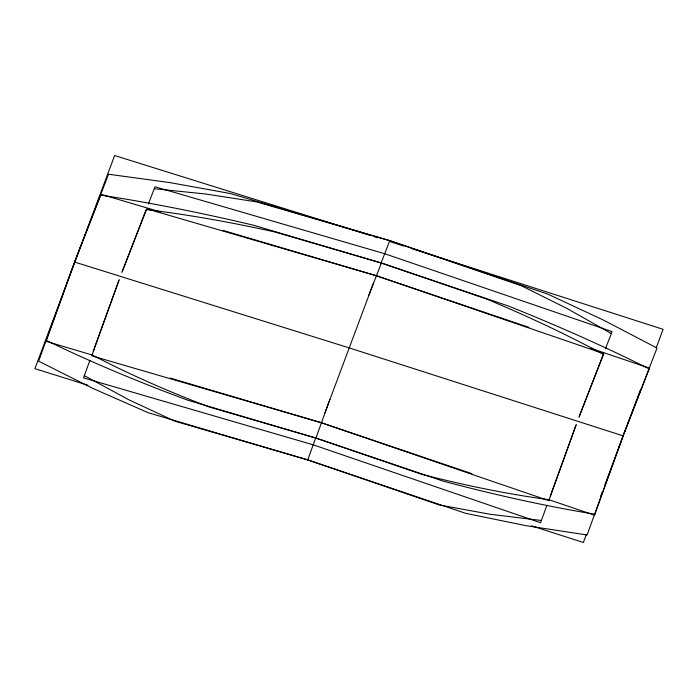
<?xml version="1.0" encoding="UTF-8"?>
<svg xmlns="http://www.w3.org/2000/svg" width="698" height="698" viewBox="0 0 698 698"><rect width="100%" height="100%" fill="white"/><g stroke="black" fill="none" stroke-linecap="round" stroke-linejoin="round"><path stroke-width="1.05" d="M119.236 279.558L91.778 355.84L321.446 422.779L471.9 473.672M92.11 354.907C129.924 374.739 169.16 391.735 209.051 406.934L315.932 438.082L329.866 399.387M576.295 424.393L548.829 500.675L321.446 422.779L170.199 378.054M89.902 360.316L83.524 377.888L313.201 444.827L540.584 522.723L546.962 505.151M93.192 351.26L118.843 280.596M84.345 375.646L128.851 399.788L174.788 421.156L307.731 459.903L315.889 437.428M550.251 496.104L575.902 425.431M324.928 412.867L373.526 282.943M586.399 534.363L583.362 542.477L531.466 525.812M600.455 496.802L602.348 491.732M605.009 484.621L640.694 389.214M656.268 347.595L663.1 329.325L411.933 248.663M122.263 271.452L146.065 209.906M148.386 203.921L155.017 186.776L384.685 253.723L612.067 331.62L605.436 348.756M380.776 263.835L389.737 240.662L547.808 294.137L603.124 319.92L657.027 348.04L623.855 433.798L649.524 368.151L590.787 348.285M579.314 416.287L603.124 354.741M121.888 272.456L146.763 208.833L376.44 275.771L528.953 327.362M368.841 295.193L381.413 263.041L508.502 306.029C556.184 325.207 603.29 345.859 649.227 368.919M578.939 417.291L603.822 353.668L376.44 275.771L223.107 230.436M154.267 188.722L205.823 194.018L256.794 201.914L389.737 240.662L521.354 285.752L567.012 308.472L611.317 333.557M541.395 520.481L490.04 514.243L439.339 504.986L307.731 459.903L148.334 412.771L92.729 388.341L38.634 361.163L75 261L108.556 174.238L169.701 182.571L230.34 193.529L389.737 240.662M146.467 209.601C189.507 214.801 232.198 222.566 274.523 231.884L381.413 263.041L487.239 299.294C526.798 315.897 565.781 333.984 603.517 354.436M549.16 499.742C506.216 493.948 463.725 485.075 421.758 474.335L315.932 438.082L187.779 400.19C139.783 382.425 92.415 362.873 46.408 340.423M100.756 195.117C151.998 202.891 202.821 213.248 253.252 225.149L381.413 263.041M594.87 514.225C543.716 505.858 493.111 494.385 443.029 481.079L315.932 438.082M160.514 211.93L101.062 194.349L75 261L46.068 341.357L91.97 354.924M370.385 235.479L114.638 155.523L34.9 368.675L87.922 385.252M374.538 236.779L377.662 237.748M74.765 262.099L349.227 347.901L623.235 435.901M390.138 241.656L403.627 245.993M549.195 499.82L594.539 515.159L623.462 434.81L587.097 534.965L526.152 525.69L465.793 513.37L307.731 459.903"/></g></svg>
